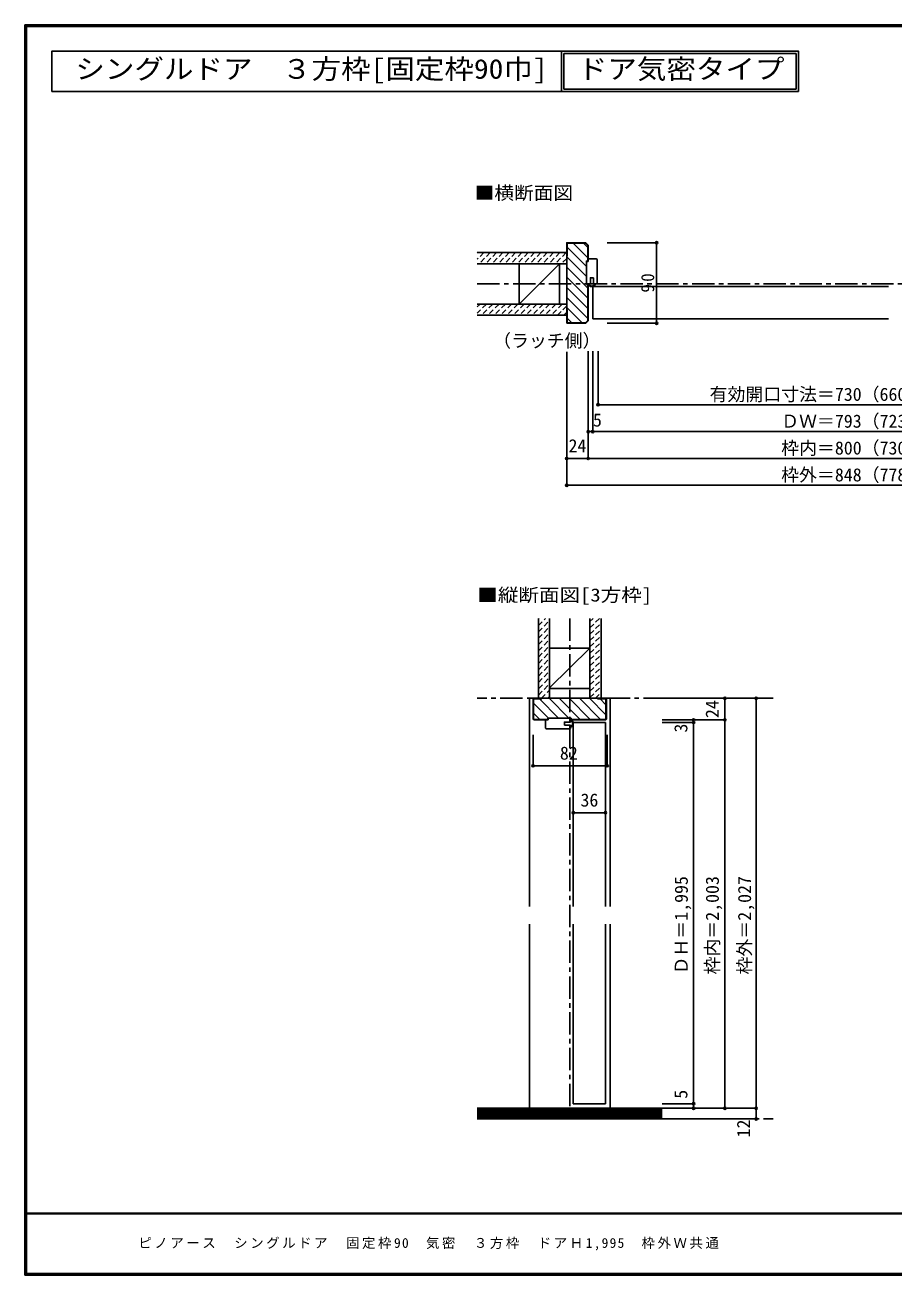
# Model space of a CAD drawing. Units: millimetres, scale not verified. Extents: x -973 to 977, y -718 to 696.
# Drawn here: x -973 to -3, y -701 to 696 of the extents above; entities that cross this region are included whole.
import ezdxf
from ezdxf.enums import TextEntityAlignment as Align

# ---------------------------------------------------------------- set-up
doc = ezdxf.new("R2010")
doc.units = ezdxf.units.MM
doc.header["$LTSCALE"] = 5
doc.header["$PDMODE"] = 32
doc.header["$PDSIZE"] = 2.5
doc.linetypes.add('CHAIN1', pattern=[8, 5, -1, 1, -1])
doc.linetypes.add('DASHED1', pattern=[1.8, 1.2, -0.6])
for name, color, linetype in [('0-0_補助線', 7, 'Continuous'), ('0-1_通り芯', 4, 'CHAIN1'), ('0-3_仕上げ', 2, 'Continuous'), ('0-4_枠', 3, 'Continuous'), ('0-6_扉', 6, 'Continuous'), ('0-A_文字', 3, 'Continuous'), ('0-B_寸法', 7, 'Continuous'), ('0-C_ハッチ', 4, 'DASHED1'), ('F-1_枠', 6, 'Continuous'), ('F-A_文字', 7, 'Continuous')]:
    doc.layers.add(name, color=color, linetype=linetype)
doc.styles.add('ＭＳ ゴシック', font='')
doc.styles.get('ＭＳ ゴシック').set_extended_font_data('MS Gothic')

# ---------------------------------------------------------------- blocks, each defined once
blk = doc.blocks.new('13')
at = {"layer": '0-0_補助線'}
for p, q in [((-3.184, 13.914), (-3.184, 16.914)), ((5.816, 16.914), (-3.184, 16.914)), ((6.816, 15.914), (6.816, -10.086)), ((-4.984, 13.914), (-3.184, 13.914)), ((-4.984, -11.086), (-4.984, 13.914)), ((-4.984, -11.086), (-0.684, -11.086)), ((2.716, -4.086), (2.716, -11.086)), ((5.816, -11.086), (2.716, -11.086))]:
    blk.add_line(p, q, dxfattribs=at)
blk.add_lwpolyline([(2.716, -4.086), (-0.684, -4.086), (-0.684, -11.086)], dxfattribs=at)
for centre, radius, start, end in [((5.816, 15.914), 1, 0, 90), ((0.78, -9.605), 4.487, 199.27144, 340.72855), ((0.78, -9.605), 3.887, 202.39487, 337.60513), ((5.816, -10.086), 1, 270, 0)]:
    blk.add_arc(centre, radius, start, end, dxfattribs=at)
blk = doc.blocks.new('11')
at = {"layer": '0-0_補助線'}
for p, q in [((-16.914, -5.816), (-16.914, 3.184)), ((-13.914, 3.184), (-16.914, 3.184)), ((11.086, 4.984), (11.086, 0.684)), ((-15.914, -6.816), (10.086, -6.816)), ((4.086, -2.716), (11.086, -2.716)), ((11.086, -5.816), (11.086, -2.716))]:
    blk.add_line(p, q, dxfattribs=at)
for points in [[(11.086, 4.984), (-13.914, 4.984), (-13.914, 3.184)], [(4.086, -2.716), (4.086, 0.684), (11.086, 0.684)]]:
    blk.add_lwpolyline(points, dxfattribs=at)
for centre, radius, start, end in [((9.605, -0.78), 4.487, 289.27145, 70.72856), ((9.605, -0.78), 3.887, 292.39487, 67.60513), ((-15.914, -5.816), 1, 180, 270), ((10.086, -5.816), 1, 270, 0)]:
    blk.add_arc(centre, radius, start, end, dxfattribs=at)

msp = doc.modelspace()

# ---------------------------------------------------------------- linework, layer by layer
at = {"layer": '0-0_補助線', "color": 3}
for p, q in [((-344, 405.998), (-346.001, 405.998)), ((-389.141, -78.499), (-389.141, -80.5)), ((-363.141, -78.499), (-389.141, -78.499)), ((-363.141, -80.5), (-363.141, -78.499))]:
    msp.add_line(p, q, dxfattribs=at)
msp.add_lwpolyline([(-346.001, 405.998), (-346.001, 431.998), (-344, 431.998)], dxfattribs=at)
at = {"layer": '0-1_通り芯'}
for p, q in [((-468, 406.5), (468, 406.5)), ((-364.643, 32.866), (-364.643, -526.5)), ((-137.286, -56.5), (-468, -56.5)), ((-468, -526.5), (-137.286, -526.5))]:
    msp.add_line(p, q, dxfattribs=at)
at = {"layer": '0-3_仕上げ'}
for p, q in [((-468, 441.5), (-368, 441.5)), ((-468, 429), (-368, 429)), ((-468, 384), (-368, 384)), ((-468, 371.5), (-368, 371.5)), ((-399.643, 32.866), (-399.643, -56.5)), ((-387.143, 32.866), (-387.143, -56.5)), ((-342.143, 32.866), (-342.143, -56.5)), ((-329.643, 32.866), (-329.643, -56.5)), ((-261.286, -514.5), (-468, -514.5)), ((-261.286, -526.5), (-468, -526.5))]:
    msp.add_line(p, q, dxfattribs=at)
at = {"layer": '0-3_仕上げ', "color": 7}
for p, q in [((-376, 429), (-421, 384)), ((-387.143, -44.928), (-342.143, -0.5)), ((-261.286, -516), (-468, -516)), ((-261.286, -517.5), (-468, -517.5)), ((-261.286, -519), (-468, -519)), ((-261.286, -520.5), (-468, -520.5)), ((-261.286, -522), (-468, -522)), ((-261.286, -523.5), (-468, -523.5)), ((-261.286, -525), (-468, -525))]:
    msp.add_line(p, q, dxfattribs=at)
at = {"layer": '0-3_仕上げ', "color": 3}
for p, q in [((-421, 429), (-421, 384)), ((-376, 429), (-376, 384)), ((-387.143, -0.5), (-342.143, -0.5)), ((-387.143, -45.5), (-342.143, -45.5))]:
    msp.add_line(p, q, dxfattribs=at)
at = {"layer": '0-4_枠'}
for p, q in [((-347.036, 452), (-367.5, 452)), ((-367.5, 437.5), (-367.5, 452)), ((-347.036, 452), (-344.5, 449.464)), ((-346.828, 452.5), (-344, 449.672)), ((-344.5, 449.464), (-344.5, 431.998)), ((-344, 449.672), (-344, 431.998)), ((-367.5, 437.5), (-368, 437.5)), ((-344.5, 365.536), (-344.5, 405.998)), ((-344, 365.328), (-344, 405.998)), ((-367.5, 377.5), (-368, 377.5)), ((-367.5, 377.5), (-367.5, 363)), ((-344.5, 365.536), (-347.036, 363)), ((-347.036, 363), (-367.5, 363)), ((-323.643, -56.5), (-405.643, -56.5)), ((-405.143, -79.586), (-405.143, -57)), ((-395.643, -57), (-405.143, -57)), ((-395.643, -57), (-395.643, -56.5)), ((-333.643, -57), (-333.643, -56.5)), ((-333.643, -57), (-324.143, -57)), ((-324.143, -79.586), (-324.143, -57)), ((-404.729, -80), (-405.143, -79.586)), ((-404.936, -80.5), (-389.141, -80.5)), ((-404.729, -80), (-389.141, -80)), ((-324.557, -80), (-363.141, -80)), ((-324.35, -80.5), (-363.141, -80.5)), ((-324.557, -80), (-324.143, -79.586))]:
    msp.add_line(p, q, dxfattribs=at)
at = {"layer": '0-4_枠', "color": 4}
for p, q in [((-323.643, -56.5), (-319.643, -56.5)), ((-323.643, -56.5), (-319.643, -56.5)), ((-319.643, -56.5), (-319.643, -289)), ((-409.643, -309), (-409.643, -514.5)), ((-319.643, -309), (-319.643, -514.5))]:
    msp.add_line(p, q, dxfattribs=at)
at = {"layer": '0-4_枠'}
for points in [[(-346.828, 452.5), (-368, 452.5), (-368, 362.5)], [(-344, 365.328), (-346.828, 362.5), (-368, 362.5)], [(-404.936, -80.5), (-405.643, -79.793), (-405.643, -56.5)], [(-324.35, -80.5), (-323.643, -79.793), (-323.643, -56.5)]]:
    msp.add_lwpolyline(points, dxfattribs=at)
at = {"layer": '0-4_枠', "color": 4}
msp.add_lwpolyline([(-405.643, -56.5), (-409.643, -56.5), (-409.643, -289)], dxfattribs=at)
at = {"layer": '0-6_扉'}
for p, q in [((-339, 403.5), (-339, 367.5)), ((-339, 403.5), (-8.5, 403.5)), ((-339, 367.5), (-8.5, 367.5)), ((-360.643, -83.5), (-324.643, -83.5)), ((-360.643, -83.5), (-360.643, -289)), ((-324.643, -83.5), (-324.643, -289)), ((-360.643, -309), (-360.643, -509.5)), ((-324.643, -309), (-324.643, -509.5)), ((-324.643, -509.5), (-360.643, -509.5))]:
    msp.add_line(p, q, dxfattribs=at)
at = {"layer": '0-A_文字'}
for p, q in [((-373.753, 621.667), (-373.753, 666.667)), ((-373.753, 666.667), (-373.753, 621.667)), ((-371.253, 664.167), (-111.649, 664.167)), ((-371.253, 664.167), (-371.253, 624.167)), ((-111.649, 664.167), (-111.649, 624.167)), ((-943.333, 621.667), (-373.753, 621.667)), ((-373.753, 621.667), (-109.149, 621.667)), ((-371.253, 624.167), (-111.649, 624.167))]:
    msp.add_line(p, q, dxfattribs=at)
for points in [[(-943.333, 621.667), (-943.333, 666.667), (-373.753, 666.667)], [(-373.753, 666.667), (-373.753, 621.667), (-373.753, 666.667)], [(-373.753, 666.667), (-109.149, 666.667), (-109.149, 621.667)]]:
    msp.add_lwpolyline(points, dxfattribs=at)
at = {"layer": '0-B_寸法', "color": 4}
for p, q in [((-267.542, 452.5), (-322.768, 452.5)), ((-267.542, 362.5), (-267.542, 452.5)), ((-267.542, 362.5), (-322.768, 362.5)), ((-368, 181.5), (-368, 330.598)), ((-344, 211.5), (-344, 331.5)), ((-339, 241.5), (-339, 331.5)), ((-333, 271.5), (-333, 331.5)), ((-333, 271.5), (284.005, 271.5)), ((-344, 241.5), (344, 241.5)), ((368, 211.5), (-368, 211.5)), ((-368, 181.5), (368, 181.5)), ((-156.286, -56.5), (-261.286, -56.5)), ((-191.286, -56.5), (-191.286, -514.5)), ((-191.286, -80.5), (-261.286, -80.5)), ((-226.286, -83.5), (-261.286, -83.5)), ((-226.286, -80.5), (-226.286, -514.5)), ((-405.643, -131.922), (-405.643, -97.4)), ((-322.643, -131.922), (-322.643, -97.4)), ((-405.643, -131.922), (-323.643, -131.922)), ((-360.643, -184.382), (-324.643, -184.382)), ((-226.286, -509.5), (-261.286, -509.5)), ((-156.286, -514.5), (-261.286, -514.5))]:
    msp.add_line(p, q, dxfattribs=at)
msp.add_lwpolyline([(-156.286, -56.5), (-156.286, -526.5), (-261.286, -526.5)], dxfattribs=at)
at = {"layer": '0-B_寸法'}
for p in [(-267.542, 452.5), (-267.542, 362.5), (-333, 271.5), (-344, 241.5), (-339, 241.5), (-368, 211.5), (-344, 211.5), (-368, 181.5), (-191.286, -56.5), (-156.286, -56.5), (-226.286, -80.5), (-226.286, -83.5), (-191.286, -80.5), (-405.643, -131.922), (-322.643, -131.922), (-360.643, -184.382), (-324.643, -184.382), (-226.286, -509.5), (-226.286, -514.5), (-191.286, -514.5), (-156.286, -514.5), (-156.286, -526.5)]:
    msp.add_point(p, dxfattribs=at)
at = {"layer": '0-C_ハッチ', "linetype": 'Continuous'}
for p, q in [((-367.5, 447.47), (-346.001, 425.971)), ((-360.716, 452), (-344.5, 435.784)), ((-349.402, 452), (-344.5, 447.098)), ((-368, 436.657), (-346.001, 414.658)), ((-368, 425.342), (-344.5, 401.843)), ((-368, 414.029), (-344.5, 390.529)), ((-368, 402.716), (-344.5, 379.216)), ((-368, 391.402), (-344.5, 367.902)), ((-368, 380.088), (-350.912, 363)), ((-367.5, 368.275), (-362.225, 363)), ((-405.143, -61.784), (-388.428, -78.499)), ((-398.613, -57), (-377.114, -78.499)), ((-387.8, -56.5), (-365.801, -78.499)), ((-376.485, -56.5), (-352.986, -80)), ((-365.172, -56.5), (-341.672, -80)), ((-353.858, -56.5), (-330.358, -80)), ((-342.545, -56.5), (-324.143, -74.902)), ((-330.731, -57), (-324.143, -63.588)), ((-405.143, -73.098), (-398.241, -80))]:
    msp.add_line(p, q, dxfattribs=at)
at = {"layer": '0-C_ハッチ'}
for p, q in [((-460.531, 441.5), (-468, 434.031)), ((-467.602, 441.5), (-468, 441.102)), ((-453.46, 441.5), (-465.96, 429)), ((-446.389, 441.5), (-458.889, 429)), ((-439.318, 441.5), (-451.818, 429)), ((-432.247, 441.5), (-444.747, 429)), ((-425.176, 441.5), (-437.676, 429)), ((-418.105, 441.5), (-430.605, 429)), ((-411.034, 441.5), (-423.534, 429)), ((-403.963, 441.5), (-416.463, 429)), ((-396.892, 441.5), (-409.392, 429)), ((-389.821, 441.5), (-402.321, 429)), ((-382.749, 441.5), (-395.249, 429)), ((-375.678, 441.5), (-388.178, 429)), ((-368.607, 441.5), (-381.107, 429)), ((-368, 435.036), (-374.036, 429)), ((-457.823, 384), (-468, 373.823)), ((-464.894, 384), (-468, 380.894)), ((-450.752, 384), (-463.252, 371.5)), ((-443.681, 384), (-456.181, 371.5)), ((-436.61, 384), (-449.11, 371.5)), ((-429.539, 384), (-442.039, 371.5)), ((-422.468, 384), (-434.968, 371.5)), ((-415.397, 384), (-427.897, 371.5)), ((-408.326, 384), (-420.826, 371.5)), ((-401.255, 384), (-413.755, 371.5)), ((-394.183, 384), (-406.683, 371.5)), ((-387.112, 384), (-399.612, 371.5)), ((-380.041, 384), (-392.541, 371.5)), ((-372.97, 384), (-385.47, 371.5)), ((-368, 381.899), (-378.399, 371.5)), ((-368, 374.828), (-371.328, 371.5)), ((-399.643, 24.889), (-391.666, 32.866)), ((-399.643, 31.96), (-398.737, 32.866)), ((-399.643, 17.818), (-387.143, 30.318)), ((-342.143, 22.181), (-331.458, 32.866)), ((-342.143, 29.252), (-338.529, 32.866)), ((-399.643, 10.747), (-387.143, 23.247)), ((-399.643, 3.676), (-387.143, 16.176)), ((-342.143, 15.11), (-329.643, 27.61)), ((-342.143, 8.039), (-329.643, 20.539)), ((-399.643, -3.395), (-387.143, 9.105)), ((-399.643, -10.466), (-387.143, 2.034)), ((-342.143, 0.968), (-329.643, 13.468)), ((-342.143, -6.103), (-329.643, 6.397)), ((-399.643, -17.537), (-387.143, -5.037)), ((-399.643, -24.608), (-387.143, -12.108)), ((-342.143, -13.174), (-329.643, -0.674)), ((-342.143, -20.246), (-329.643, -7.746)), ((-399.643, -31.679), (-387.143, -19.179)), ((-399.643, -38.751), (-387.143, -26.251)), ((-342.143, -27.317), (-329.643, -14.817)), ((-342.143, -34.388), (-329.643, -21.888)), ((-399.643, -52.893), (-387.143, -40.393)), ((-399.321, -45.5), (-387.143, -33.322)), ((-342.143, -41.459), (-329.643, -28.959)), ((-342.143, -48.53), (-329.643, -36.03)), ((-396.179, -56.5), (-387.143, -47.464)), ((-389.108, -56.5), (-387.143, -54.535)), ((-342.143, -55.601), (-329.643, -43.101)), ((-335.971, -56.5), (-329.643, -50.172))]:
    msp.add_line(p, q, dxfattribs=at)
at = {"layer": 'F-1_枠'}
for p, q in [((-973.347, 695.833), (-973.347, -700.833)), ((-973.347, 695.833), (976.653, 695.833)), ((-973.347, 695), (976.653, 695)), ((-973.347, 694.167), (976.653, 694.167)), ((-972.514, 695.833), (-972.514, -700.833)), ((-971.68, 695.833), (-971.68, -700.833)), ((976.653, -631.667), (-973.347, -631.667)), ((976.653, -632.5), (-973.347, -632.5)), ((976.653, -699.167), (-973.347, -699.167)), ((976.653, -700), (-973.347, -700)), ((976.653, -700.833), (-973.347, -700.833))]:
    msp.add_line(p, q, dxfattribs=at)

# ---------------------------------------------------------------- block references
at = {"layer": '0-0_補助線'}
for name, p in [('13', (-340.816, 417.584)), ('11', (-374.727, -83.684))]:
    msp.add_blockref(name, p, dxfattribs=at)

# ---------------------------------------------------------------- texts
at = {"layer": '0-A_文字', "style": 'ＭＳ ゴシック', "width": 1.1}
for s, p in [('シングルドア\u3000３方枠[固定枠90巾]', (-917.083, 629.167)), ('ドア気密タイプ', (-355.628, 629.167))]:
    msp.add_text(s, height=21.99, dxfattribs=at).set_placement(p, align=Align.BOTTOM_LEFT)
at = {"layer": '0-A_文字', "color": 7, "style": 'ＭＳ ゴシック'}
for s, width, p in [('■横断面図', 1.1, (-470.862, 496.5)), ('■縦断面図[3方枠]', 1.15, (-468, 47.256))]:
    msp.add_text(s, height=14.66, dxfattribs=dict(at, width=width)).set_placement(p, align=Align.BOTTOM_LEFT)
msp.add_text('（ラッチ側）', height=14.66, dxfattribs=at).set_placement((-450.25, 331.5), align=Align.BOTTOM_LEFT)
at = {"layer": '0-B_寸法', "style": 'ＭＳ ゴシック'}
for s, p in [('有効開口寸法＝730（660）<640>［617］', (-208.347, 271.5)), ('5', (-338.703, 242.739)), ('ＤＷ＝793（723）<703>［680］', (-128.347, 241.5)), ('24', (-366, 214)), ('枠内＝800（730）<710>［687］', (-128.347, 211.5)), ('枠外＝848（778）<758>［735］', (-128.347, 181.5)), ('82', (-375.643, -129.422)), ('36', (-352.643, -181.882))]:
    msp.add_text(s, height=14.66, dxfattribs=at).set_placement(p, align=Align.BOTTOM_LEFT)
for s, p in [('24', (-193.786, -78.5)), ('3', (-228.786, -94.75)), ('ＤＨ＝1,995', (-228.323, -365)), ('枠内＝2,003', (-193.643, -365)), ('枠外＝2,027', (-157.629, -365)), ('5', (-228.786, -503.875)), ('12', (-158.786, -547.125))]:
    msp.add_text(s, height=14.66, rotation=90, dxfattribs=at).set_placement(p, align=Align.BOTTOM_LEFT)
at = {"layer": '0-B_寸法', "insert": (-270.042, 396.875), "char_height": 14.66, "attachment_point": 7, "rotation": 90, "style": 'ＭＳ ゴシック'}
msp.add_mtext('\\T1.27;\\W0.95;90', dxfattribs=at)
at = {"layer": 'F-A_文字', "insert": (-846.68, -673.333), "char_height": 11, "attachment_point": 7, "style": 'ＭＳ ゴシック'}
msp.add_mtext('\\T1.19;ピノアース\u3000シングルドア\u3000固定枠90\u3000気密\u3000３方枠\u3000ドアＨ1,995\u3000枠外Ｗ共通', dxfattribs=at)

doc.saveas('drawing.dxf')
